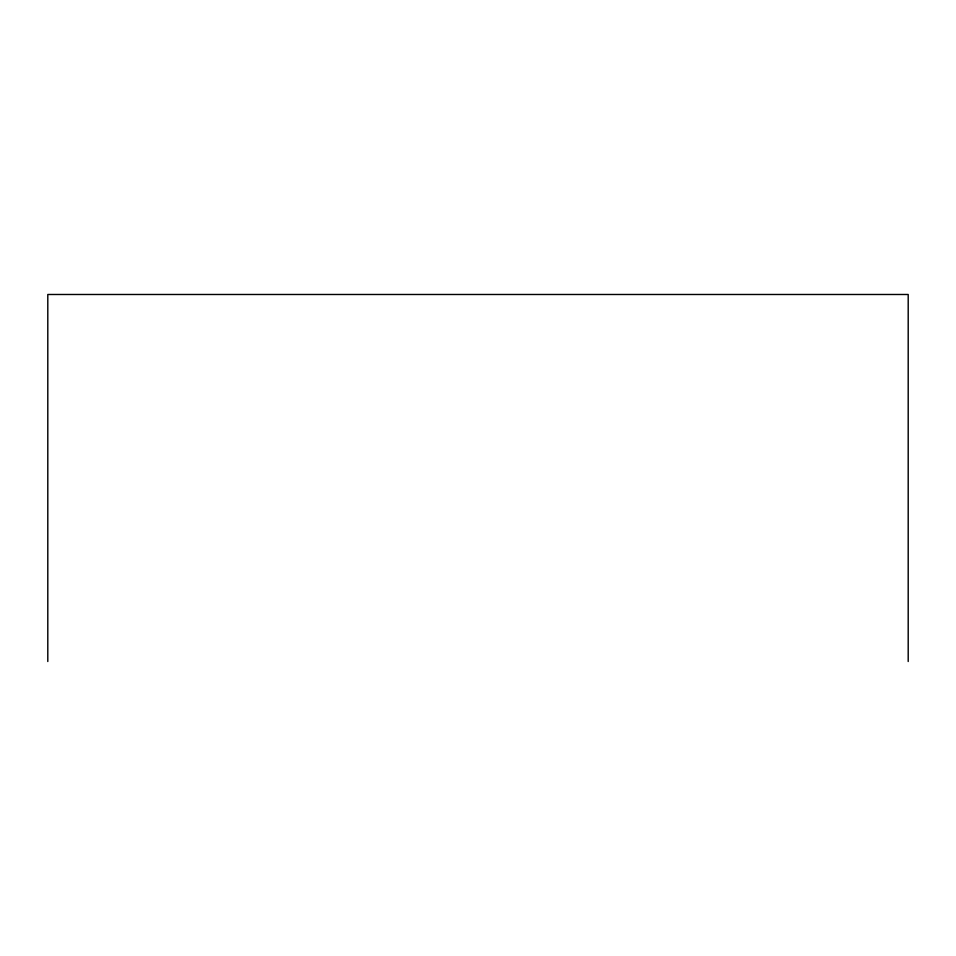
<?xml version="1.0" encoding="UTF-8"?>
<svg xmlns="http://www.w3.org/2000/svg" width="956" height="956" viewBox="0 0 956 956"><rect width="100%" height="100%" fill="white"/><g stroke="black" fill="none" stroke-linecap="round" stroke-linejoin="round"><path stroke-width="1.43" d="M908.2 661.516L908.2 294.484L47.8 294.484L47.8 661.516"/></g></svg>
